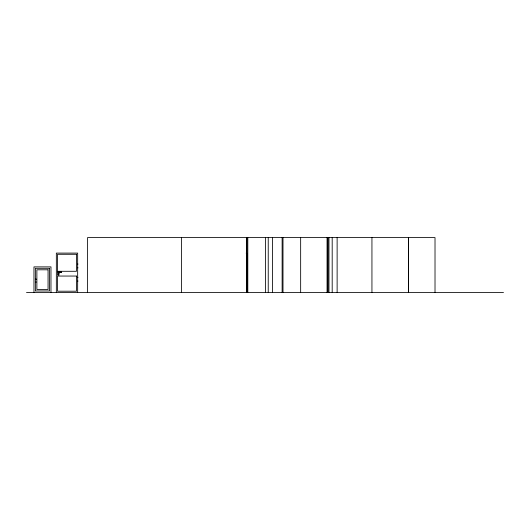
<?xml version="1.0" encoding="UTF-8"?>
<svg xmlns="http://www.w3.org/2000/svg" width="530" height="530" viewBox="0 0 530 530"><rect width="100%" height="100%" fill="white"/><g stroke="black" fill="none" stroke-linecap="round" stroke-linejoin="round"><path stroke-width="0.79" d="M246.185 253.095L246.722 253.095L246.722 292.401M77.665 264.053L78.029 264.053M77.665 267.835L78.029 267.835M77.665 277.283L78.029 277.283M77.665 281.066L78.029 281.066M35.835 282.046L36.378 282.046M26.5 292.401L503.5 292.401M435.017 292.401L435.017 237.599L87.543 237.599L87.543 292.401M408.537 237.599L408.537 292.401M408.451 237.599L408.451 292.401M371.941 237.599L371.941 292.401M337.126 237.599L337.126 292.401M332.191 237.599L332.191 292.401M328.964 237.599L328.964 292.401M327.944 237.599L327.944 292.401M327.706 237.599L327.706 292.401M327.056 237.599L327.056 292.401M300.656 237.599L300.656 292.401M283 237.599L283 292.401M282.126 237.599L282.126 292.401M272.4 237.599L272.4 292.401M268.233 237.599L268.233 292.401M265.59 237.599L265.59 292.401M247.795 237.599L247.795 292.401M246.934 237.599L246.934 292.401M246.609 237.599L246.609 292.401M181.598 237.599L181.598 292.401M77.658 292.401L77.658 253.095L56.339 253.095L56.339 292.401M61.162 272.022L61.162 272.592M58.519 272.022L58.519 272.592M50.973 292.401L50.973 266.888L33.966 266.888L33.966 292.401M35.835 279.138L36.378 279.284L35.835 279.138M76.466 254.287L57.532 254.287L57.532 271.294L76.466 271.294L76.466 254.287M49.555 268.306L35.384 268.306L35.384 290.983L49.555 290.983L49.555 268.306M48.058 269.803L36.881 269.803L36.881 289.493L48.058 289.493L48.058 269.803M58.989 271.552L57.671 271.552L57.671 273.063L58.989 273.063L58.989 271.552M61.354 272.022L58.141 272.022L58.141 272.592L61.354 272.592L61.354 272.022M58.989 273.632L57.671 273.632L57.671 275.143L58.989 275.143L58.989 273.632M58.446 274.176L58.22 274.593L58.446 274.176M76.466 276.05L57.532 276.05L57.532 291.209L76.466 291.209L76.466 276.05"/></g></svg>
